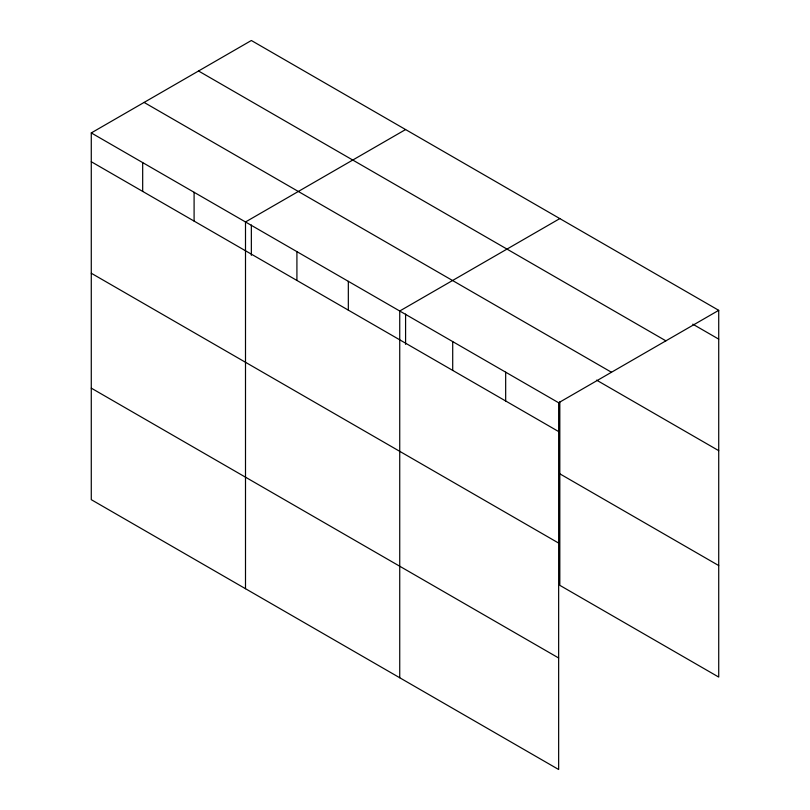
<?xml version="1.0" encoding="UTF-8"?>
<svg xmlns="http://www.w3.org/2000/svg" width="810" height="810" viewBox="0 0 810 810"><rect width="100%" height="100%" fill="white"/><g stroke="black" fill="none" stroke-linecap="round" stroke-linejoin="round"><path stroke-width="1.21" d="M91.277 132.921L558.647 402.762L558.647 769.5L91.277 499.669L91.277 132.921L251.353 40.5L718.723 310.331L718.723 677.079L559.821 585.336L559.821 401.841M405.587 129.549L245.501 221.97L245.501 588.708M559.821 218.589L399.735 311.01L399.735 677.757M558.647 402.762L718.723 310.331M692.783 324.162L718.723 339.137M198.531 70.996L665.901 340.838M144.099 102.424L611.469 372.256M596.575 380.133L718.723 450.664M91.277 161.727L558.647 431.568M559.821 473.82L718.723 565.562M91.277 273.243L558.647 543.085M91.277 388.142L558.647 657.983M505.673 372.175L505.673 400.98M452.709 341.597L452.709 370.403M405.587 314.067L405.587 344.361M348.33 281.333L348.33 310.139M296.916 251.647L296.916 280.452M251.353 225.018L251.353 255.322M194.096 192.284L194.096 221.09M142.681 162.607L142.681 191.413"/></g></svg>
